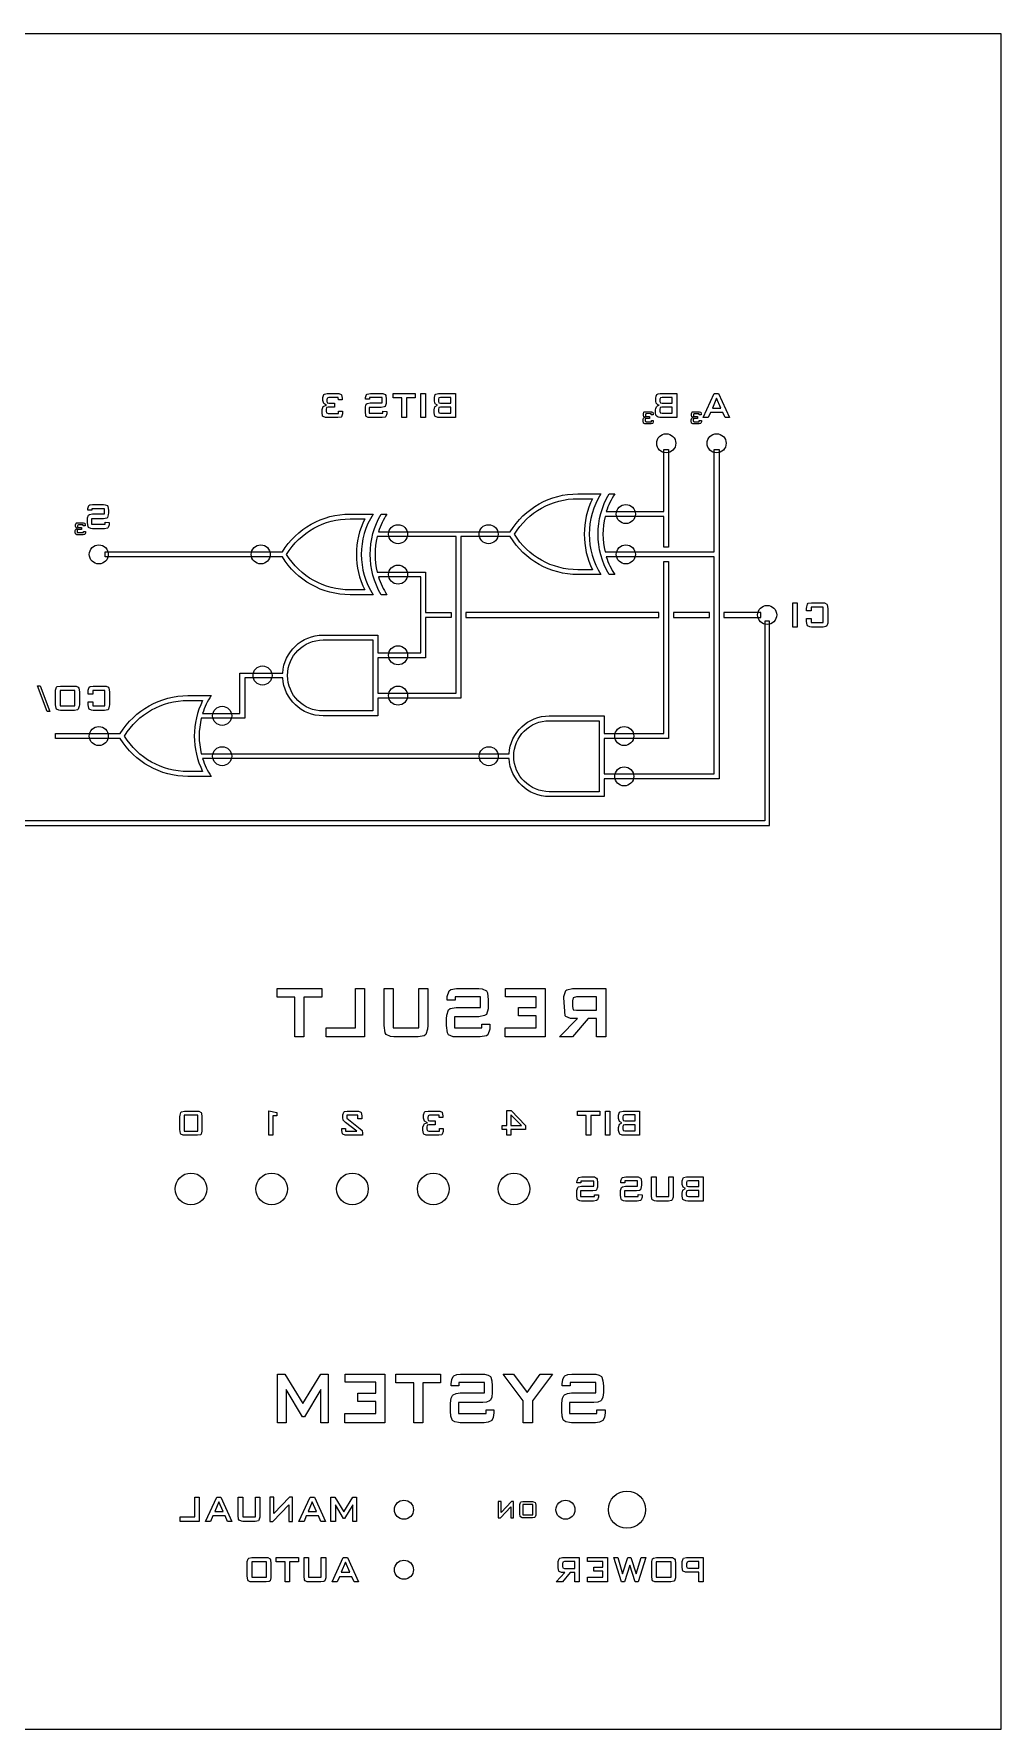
# Model space of a CAD drawing. Header units: inches. Extents: x 17631.1 to 17696.1, y 16284.5 to 16310.9.
# Drawn here: x 17648.62 to 17654.61, y 16285.27 to 16295.77 of the extents above; entities that cross this region are included whole.
import ezdxf

# ---------------------------------------------------------------- set-up
doc = ezdxf.new("R2010")
doc.units = ezdxf.units.IN
doc.header["$MEASUREMENT"] = 0

msp = doc.modelspace()

# ---------------------------------------------------------------- linework, layer by layer
at = {"color": 1}
msp.add_lwpolyline([(17654.609, 16295.767), (17631.109, 16295.767), (17631.109, 16285.267), (17654.609, 16285.267)], close=True, dxfattribs=at)
at = {"color": 2, "linetype": 'ByBlock', "flags": 128}
for points in [[(17650.414, 16293.533), (17650.418, 16293.536), (17650.436, 16293.539), (17650.508, 16293.539), (17650.523, 16293.533), (17650.524, 16293.531), (17650.528, 16293.51), (17650.528, 16293.5), (17650.505, 16293.5), (17650.504, 16293.514), (17650.445, 16293.514), (17650.436, 16293.511), (17650.434, 16293.5), (17650.434, 16293.492), (17650.436, 16293.482), (17650.445, 16293.479), (17650.481, 16293.479), (17650.481, 16293.455), (17650.441, 16293.455), (17650.431, 16293.452), (17650.429, 16293.441), (17650.429, 16293.43), (17650.431, 16293.419), (17650.441, 16293.416), (17650.506, 16293.416), (17650.506, 16293.431), (17650.53, 16293.431), (17650.53, 16293.413), (17650.524, 16293.396), (17650.521, 16293.393), (17650.502, 16293.39), (17650.424, 16293.39), (17650.41, 16293.397), (17650.407, 16293.4), (17650.404, 16293.421), (17650.404, 16293.441), (17650.411, 16293.459), (17650.414, 16293.462), (17650.432, 16293.468), (17650.428, 16293.469), (17650.414, 16293.477), (17650.408, 16293.496), (17650.408, 16293.515)], [(17650.673, 16293.507), (17650.673, 16293.515), (17650.679, 16293.533), (17650.684, 16293.536), (17650.703, 16293.54), (17650.77, 16293.54), (17650.781, 16293.539), (17650.794, 16293.533), (17650.798, 16293.527), (17650.801, 16293.504), (17650.801, 16293.488), (17650.8, 16293.477), (17650.794, 16293.46), (17650.789, 16293.456), (17650.77, 16293.453), (17650.696, 16293.453), (17650.696, 16293.418), (17650.781, 16293.418), (17650.781, 16293.43), (17650.805, 16293.429), (17650.805, 16293.425), (17650.804, 16293.414), (17650.799, 16293.397), (17650.794, 16293.393), (17650.775, 16293.39), (17650.701, 16293.39), (17650.69, 16293.391), (17650.677, 16293.397), (17650.674, 16293.403), (17650.672, 16293.425), (17650.672, 16293.456), (17650.677, 16293.474), (17650.683, 16293.478), (17650.701, 16293.482), (17650.776, 16293.482), (17650.776, 16293.514), (17650.697, 16293.514), (17650.697, 16293.504), (17650.673, 16293.504)], [(17652.397, 16293.424), (17652.399, 16293.426), (17652.408, 16293.427), (17652.444, 16293.427), (17652.451, 16293.424), (17652.452, 16293.423), (17652.454, 16293.412), (17652.454, 16293.408), (17652.442, 16293.408), (17652.442, 16293.415), (17652.413, 16293.414), (17652.408, 16293.413), (17652.407, 16293.408), (17652.407, 16293.404), (17652.408, 16293.398), (17652.413, 16293.397), (17652.431, 16293.397), (17652.431, 16293.385), (17652.41, 16293.385), (17652.406, 16293.383), (17652.405, 16293.378), (17652.405, 16293.372), (17652.406, 16293.367), (17652.41, 16293.365), (17652.443, 16293.365), (17652.443, 16293.373), (17652.455, 16293.373), (17652.455, 16293.364), (17652.452, 16293.355), (17652.45, 16293.354), (17652.441, 16293.352), (17652.402, 16293.352), (17652.395, 16293.356), (17652.394, 16293.358), (17652.392, 16293.368), (17652.392, 16293.378), (17652.395, 16293.387), (17652.397, 16293.388), (17652.406, 16293.391), (17652.404, 16293.392), (17652.397, 16293.396), (17652.394, 16293.405), (17652.394, 16293.415)], [(17652.695, 16293.424), (17652.696, 16293.425), (17652.705, 16293.427), (17652.742, 16293.427), (17652.749, 16293.424), (17652.749, 16293.423), (17652.751, 16293.412), (17652.751, 16293.407), (17652.74, 16293.407), (17652.739, 16293.414), (17652.71, 16293.414), (17652.706, 16293.413), (17652.704, 16293.407), (17652.704, 16293.403), (17652.706, 16293.398), (17652.71, 16293.397), (17652.728, 16293.397), (17652.728, 16293.385), (17652.708, 16293.385), (17652.703, 16293.383), (17652.702, 16293.377), (17652.702, 16293.372), (17652.703, 16293.366), (17652.708, 16293.365), (17652.74, 16293.365), (17652.74, 16293.373), (17652.753, 16293.373), (17652.753, 16293.364), (17652.749, 16293.355), (17652.748, 16293.354), (17652.738, 16293.352), (17652.699, 16293.352), (17652.692, 16293.355), (17652.691, 16293.357), (17652.689, 16293.368), (17652.689, 16293.377), (17652.693, 16293.387), (17652.695, 16293.388), (17652.703, 16293.391), (17652.702, 16293.392), (17652.694, 16293.396), (17652.691, 16293.405), (17652.691, 16293.415)], [(17648.88, 16292.736), (17648.882, 16292.738), (17648.891, 16292.739), (17648.927, 16292.739), (17648.934, 16292.736), (17648.935, 16292.735), (17648.937, 16292.725), (17648.937, 16292.72), (17648.925, 16292.72), (17648.925, 16292.727), (17648.895, 16292.726), (17648.891, 16292.725), (17648.89, 16292.72), (17648.89, 16292.716), (17648.891, 16292.71), (17648.895, 16292.709), (17648.913, 16292.709), (17648.913, 16292.697), (17648.893, 16292.697), (17648.888, 16292.696), (17648.887, 16292.69), (17648.887, 16292.685), (17648.888, 16292.679), (17648.893, 16292.678), (17648.926, 16292.678), (17648.926, 16292.685), (17648.938, 16292.685), (17648.938, 16292.676), (17648.935, 16292.667), (17648.933, 16292.666), (17648.924, 16292.664), (17648.885, 16292.664), (17648.878, 16292.668), (17648.876, 16292.67), (17648.875, 16292.68), (17648.875, 16292.69), (17648.878, 16292.699), (17648.88, 16292.7), (17648.889, 16292.703), (17648.887, 16292.704), (17648.88, 16292.708), (17648.877, 16292.718), (17648.877, 16292.727)], [(17648.657, 16291.729), (17648.717, 16291.569), (17648.702, 16291.569), (17648.642, 16291.729)], [(17650.125, 16289.801), (17650.125, 16289.854), (17650.402, 16289.854), (17650.402, 16289.801), (17650.291, 16289.801), (17650.291, 16289.554), (17650.235, 16289.554), (17650.235, 16289.801)], [(17650.61, 16289.611), (17650.61, 16289.854), (17650.666, 16289.854), (17650.666, 16289.554), (17650.429, 16289.554), (17650.429, 16289.611)], [(17650.789, 16289.854), (17650.843, 16289.854), (17650.843, 16289.611), (17651.003, 16289.611), (17651.003, 16289.854), (17651.059, 16289.854), (17651.059, 16289.625), (17651.057, 16289.603), (17651.046, 16289.57), (17651.036, 16289.56), (17650.999, 16289.554), (17650.848, 16289.554), (17650.827, 16289.556), (17650.8, 16289.57), (17650.794, 16289.58), (17650.789, 16289.625)], [(17651.178, 16289.788), (17651.179, 16289.804), (17651.191, 16289.84), (17651.201, 16289.848), (17651.237, 16289.854), (17651.374, 16289.854), (17651.395, 16289.852), (17651.421, 16289.84), (17651.428, 16289.828), (17651.433, 16289.783), (17651.433, 16289.75), (17651.432, 16289.728), (17651.421, 16289.694), (17651.41, 16289.686), (17651.374, 16289.679), (17651.224, 16289.679), (17651.224, 16289.611), (17651.393, 16289.611), (17651.393, 16289.633), (17651.443, 16289.633), (17651.443, 16289.624), (17651.442, 16289.603), (17651.431, 16289.568), (17651.421, 16289.56), (17651.383, 16289.554), (17651.235, 16289.554), (17651.215, 16289.555), (17651.187, 16289.568), (17651.18, 16289.58), (17651.175, 16289.624), (17651.175, 16289.666), (17651.176, 16289.688), (17651.187, 16289.722), (17651.198, 16289.73), (17651.235, 16289.737), (17651.384, 16289.737), (17651.384, 16289.802), (17651.227, 16289.802), (17651.227, 16289.782), (17651.178, 16289.782)], [(17651.73, 16289.611), (17651.73, 16289.685), (17651.62, 16289.685), (17651.62, 16289.736), (17651.73, 16289.736), (17651.73, 16289.803), (17651.54, 16289.803), (17651.54, 16289.854), (17651.786, 16289.854), (17651.786, 16289.554), (17651.538, 16289.554), (17651.538, 16289.611)], [(17651.954, 16289.778), (17651.954, 16289.743), (17651.959, 16289.723), (17651.979, 16289.719), (17652.104, 16289.719), (17652.104, 16289.802), (17651.979, 16289.802), (17651.959, 16289.797)], [(17649.523, 16289.059), (17649.524, 16289.07), (17649.53, 16289.087), (17649.533, 16289.091), (17649.551, 16289.094), (17649.64, 16289.094), (17649.654, 16289.087), (17649.657, 16289.082), (17649.66, 16289.059), (17649.66, 16288.98), (17649.659, 16288.97), (17649.654, 16288.952), (17649.65, 16288.948), (17649.632, 16288.945), (17649.543, 16288.945), (17649.53, 16288.952), (17649.526, 16288.957), (17649.523, 16288.98)], [(17650.073, 16289.096), (17650.124, 16289.086), (17650.124, 16289.066), (17650.098, 16289.066), (17650.098, 16288.945), (17650.073, 16288.945)], [(17650.532, 16289.065), (17650.533, 16289.071), (17650.538, 16289.088), (17650.542, 16289.092), (17650.56, 16289.094), (17650.63, 16289.094), (17650.644, 16289.088), (17650.645, 16289.086), (17650.649, 16289.065), (17650.649, 16289.046), (17650.625, 16289.046), (17650.625, 16289.069), (17650.557, 16289.069), (17650.557, 16289.05), (17650.64, 16288.985), (17650.652, 16288.974), (17650.655, 16288.958), (17650.655, 16288.945), (17650.546, 16288.945), (17650.532, 16288.951), (17650.53, 16288.953), (17650.527, 16288.974), (17650.527, 16288.986), (17650.549, 16288.986), (17650.549, 16288.971), (17650.618, 16288.971), (17650.548, 16289.025), (17650.535, 16289.039), (17650.532, 16289.056)], [(17651.038, 16289.088), (17651.042, 16289.092), (17651.06, 16289.094), (17651.132, 16289.094), (17651.147, 16289.088), (17651.148, 16289.086), (17651.152, 16289.065), (17651.152, 16289.056), (17651.129, 16289.056), (17651.128, 16289.07), (17651.069, 16289.069), (17651.06, 16289.066), (17651.058, 16289.056), (17651.058, 16289.048), (17651.06, 16289.037), (17651.069, 16289.035), (17651.105, 16289.035), (17651.105, 16289.01), (17651.065, 16289.01), (17651.055, 16289.007), (17651.053, 16288.996), (17651.053, 16288.985), (17651.055, 16288.974), (17651.065, 16288.971), (17651.13, 16288.971), (17651.13, 16288.986), (17651.154, 16288.986), (17651.154, 16288.969), (17651.148, 16288.951), (17651.145, 16288.948), (17651.126, 16288.945), (17651.048, 16288.945), (17651.034, 16288.952), (17651.031, 16288.955), (17651.028, 16288.977), (17651.028, 16288.996), (17651.035, 16289.014), (17651.038, 16289.017), (17651.056, 16289.023), (17651.052, 16289.024), (17651.038, 16289.032), (17651.032, 16289.051), (17651.032, 16289.071)], [(17651.519, 16288.98), (17651.519, 16289.005), (17651.548, 16289.005), (17651.548, 16289.098), (17651.574, 16289.098), (17651.664, 16289.005), (17651.664, 16288.98), (17651.573, 16288.98), (17651.573, 16288.945), (17651.548, 16288.945), (17651.548, 16288.98)], [(17651.573, 16289.005), (17651.639, 16289.005), (17651.573, 16289.072)], [(17651.985, 16289.068), (17651.985, 16289.095), (17652.123, 16289.095), (17652.123, 16289.068), (17652.068, 16289.068), (17652.068, 16288.945), (17652.04, 16288.945), (17652.04, 16289.068)], [(17652.158, 16289.095), (17652.186, 16289.095), (17652.186, 16288.945), (17652.158, 16288.945)], [(17652.245, 16289.013), (17652.246, 16289.014), (17652.26, 16289.022), (17652.246, 16289.03), (17652.24, 16289.048), (17652.24, 16289.07), (17652.246, 16289.088), (17652.25, 16289.091), (17652.268, 16289.095), (17652.37, 16289.095), (17652.37, 16288.945), (17652.275, 16288.945), (17652.262, 16288.946), (17652.248, 16288.952), (17652.245, 16288.955), (17652.239, 16288.975), (17652.239, 16288.994)], [(17652.266, 16289.06), (17652.266, 16289.046), (17652.268, 16289.037), (17652.279, 16289.035), (17652.342, 16289.035), (17652.342, 16289.071), (17652.279, 16289.071), (17652.268, 16289.068)], [(17649.634, 16289.069), (17649.549, 16289.069), (17649.549, 16288.971), (17649.634, 16288.971)], [(17652.266, 16288.997), (17652.266, 16288.985), (17652.268, 16288.975), (17652.279, 16288.972), (17652.342, 16288.972), (17652.342, 16289.01), (17652.279, 16289.01), (17652.268, 16289.007)], [(17652.253, 16288.655), (17652.254, 16288.662), (17652.26, 16288.68), (17652.265, 16288.684), (17652.284, 16288.688), (17652.351, 16288.688), (17652.362, 16288.687), (17652.375, 16288.68), (17652.379, 16288.675), (17652.381, 16288.652), (17652.381, 16288.635), (17652.38, 16288.625), (17652.375, 16288.608), (17652.37, 16288.603), (17652.351, 16288.6), (17652.277, 16288.6), (17652.277, 16288.565), (17652.362, 16288.565), (17652.362, 16288.578), (17652.386, 16288.577), (17652.386, 16288.573), (17652.385, 16288.562), (17652.379, 16288.545), (17652.375, 16288.541), (17652.356, 16288.537), (17652.282, 16288.537), (17652.271, 16288.538), (17652.258, 16288.545), (17652.255, 16288.55), (17652.252, 16288.573), (17652.252, 16288.604), (17652.258, 16288.622), (17652.264, 16288.626), (17652.282, 16288.63), (17652.357, 16288.63), (17652.357, 16288.662), (17652.278, 16288.662), (17652.278, 16288.651), (17652.253, 16288.651)], [(17652.472, 16288.688), (17652.472, 16288.565), (17652.551, 16288.565), (17652.551, 16288.688), (17652.579, 16288.688), (17652.579, 16288.573), (17652.578, 16288.562), (17652.572, 16288.545), (17652.568, 16288.541), (17652.549, 16288.537), (17652.474, 16288.537), (17652.463, 16288.538), (17652.45, 16288.545), (17652.446, 16288.55), (17652.444, 16288.573), (17652.444, 16288.688)], [(17652.639, 16288.607), (17652.654, 16288.615), (17652.639, 16288.623), (17652.634, 16288.64), (17652.634, 16288.662), (17652.64, 16288.68), (17652.643, 16288.683), (17652.661, 16288.688), (17652.764, 16288.688), (17652.764, 16288.537), (17652.668, 16288.537), (17652.656, 16288.538), (17652.642, 16288.545), (17652.638, 16288.548), (17652.633, 16288.567), (17652.633, 16288.586), (17652.638, 16288.606)], [(17652.66, 16288.652), (17652.66, 16288.638), (17652.663, 16288.63), (17652.672, 16288.628), (17652.736, 16288.628), (17652.736, 16288.663), (17652.672, 16288.663), (17652.663, 16288.661)], [(17652.659, 16288.589), (17652.659, 16288.578), (17652.662, 16288.567), (17652.672, 16288.565), (17652.736, 16288.565), (17652.736, 16288.603), (17652.672, 16288.603), (17652.662, 16288.6)], [(17650.128, 16287.465), (17650.173, 16287.465), (17650.284, 16287.284), (17650.397, 16287.465), (17650.441, 16287.465), (17650.441, 16287.164), (17650.397, 16287.164), (17650.397, 16287.37), (17650.294, 16287.201), (17650.282, 16287.201), (17650.181, 16287.37), (17650.181, 16287.164), (17650.128, 16287.164)], [(17650.737, 16287.222), (17650.737, 16287.296), (17650.626, 16287.296), (17650.626, 16287.347), (17650.737, 16287.347), (17650.737, 16287.415), (17650.546, 16287.415), (17650.546, 16287.465), (17650.793, 16287.465), (17650.793, 16287.164), (17650.544, 16287.164), (17650.544, 16287.222)], [(17650.861, 16287.411), (17650.861, 16287.465), (17651.137, 16287.465), (17651.137, 16287.411), (17651.028, 16287.411), (17651.028, 16287.164), (17650.972, 16287.164), (17650.972, 16287.411)], [(17651.199, 16287.277), (17651.199, 16287.286), (17651.203, 16287.316), (17651.211, 16287.333), (17651.216, 16287.337), (17651.234, 16287.345), (17651.259, 16287.349), (17651.409, 16287.349), (17651.409, 16287.413), (17651.251, 16287.413), (17651.251, 16287.393), (17651.203, 16287.393), (17651.203, 16287.399), (17651.203, 16287.405), (17651.207, 16287.432), (17651.215, 16287.45), (17651.22, 16287.455), (17651.238, 16287.463), (17651.261, 16287.465), (17651.399, 16287.465), (17651.409, 16287.465), (17651.432, 16287.459), (17651.446, 16287.45), (17651.448, 16287.446), (17651.455, 16287.424), (17651.457, 16287.393), (17651.457, 16287.36), (17651.457, 16287.351), (17651.454, 16287.323), (17651.446, 16287.304), (17651.44, 16287.3), (17651.422, 16287.292), (17651.399, 16287.29), (17651.249, 16287.29), (17651.249, 16287.222), (17651.419, 16287.222), (17651.419, 16287.244), (17651.467, 16287.244), (17651.467, 16287.236), (17651.467, 16287.226), (17651.463, 16287.197), (17651.455, 16287.179), (17651.45, 16287.176), (17651.432, 16287.168), (17651.407, 16287.164), (17651.259, 16287.164), (17651.248, 16287.166), (17651.226, 16287.17), (17651.211, 16287.179), (17651.209, 16287.183), (17651.201, 16287.205), (17651.199, 16287.236)], [(17651.65, 16287.3), (17651.525, 16287.465), (17651.589, 16287.465), (17651.673, 16287.351), (17651.755, 16287.465), (17651.83, 16287.465), (17651.706, 16287.3), (17651.706, 16287.164), (17651.65, 16287.164)], [(17651.941, 16287.393), (17651.891, 16287.393), (17651.891, 16287.399), (17651.891, 16287.405), (17651.895, 16287.432), (17651.904, 16287.45), (17651.908, 16287.455), (17651.926, 16287.463), (17651.951, 16287.465), (17652.087, 16287.465), (17652.099, 16287.465), (17652.12, 16287.459), (17652.134, 16287.45), (17652.137, 16287.446), (17652.143, 16287.424), (17652.147, 16287.393), (17652.147, 16287.36), (17652.147, 16287.351), (17652.143, 16287.323), (17652.134, 16287.304), (17652.13, 16287.3), (17652.112, 16287.292), (17652.087, 16287.29), (17651.937, 16287.29), (17651.937, 16287.222), (17652.106, 16287.222), (17652.106, 16287.244), (17652.157, 16287.244), (17652.157, 16287.236), (17652.157, 16287.226), (17652.153, 16287.197), (17652.143, 16287.179), (17652.139, 16287.176), (17652.122, 16287.168), (17652.097, 16287.164), (17651.949, 16287.164), (17651.937, 16287.166), (17651.914, 16287.17), (17651.9, 16287.179), (17651.896, 16287.183), (17651.891, 16287.205), (17651.889, 16287.236), (17651.889, 16287.277), (17651.889, 16287.286), (17651.893, 16287.316), (17651.9, 16287.333), (17651.906, 16287.337), (17651.924, 16287.345), (17651.949, 16287.349), (17652.099, 16287.349), (17652.099, 16287.413), (17651.941, 16287.413)], [(17649.615, 16286.582), (17649.615, 16286.704), (17649.643, 16286.704), (17649.643, 16286.553), (17649.525, 16286.553), (17649.525, 16286.582)], [(17649.751, 16286.704), (17649.777, 16286.704), (17649.845, 16286.553), (17649.818, 16286.553), (17649.804, 16286.587), (17649.728, 16286.587), (17649.713, 16286.553), (17649.682, 16286.553)], [(17649.739, 16286.614), (17649.792, 16286.614), (17649.765, 16286.675)], [(17649.912, 16286.704), (17649.912, 16286.582), (17649.991, 16286.582), (17649.991, 16286.704), (17650.019, 16286.704), (17650.019, 16286.579), (17650.013, 16286.561), (17650.009, 16286.557), (17649.99, 16286.553), (17649.914, 16286.553), (17649.904, 16286.555), (17649.89, 16286.561), (17649.887, 16286.567), (17649.884, 16286.589), (17649.884, 16286.704)], [(17650.081, 16286.553), (17650.099, 16286.553), (17650.197, 16286.656), (17650.197, 16286.553), (17650.221, 16286.553), (17650.221, 16286.704), (17650.203, 16286.704), (17650.106, 16286.603), (17650.106, 16286.704), (17650.081, 16286.704)], [(17650.329, 16286.704), (17650.356, 16286.704), (17650.424, 16286.553), (17650.396, 16286.553), (17650.382, 16286.587), (17650.306, 16286.587), (17650.292, 16286.553), (17650.26, 16286.553)], [(17650.318, 16286.614), (17650.37, 16286.614), (17650.343, 16286.675)], [(17650.459, 16286.704), (17650.482, 16286.704), (17650.538, 16286.613), (17650.594, 16286.704), (17650.617, 16286.704), (17650.617, 16286.553), (17650.594, 16286.553), (17650.594, 16286.657), (17650.542, 16286.572), (17650.537, 16286.572), (17650.486, 16286.656), (17650.486, 16286.553), (17650.459, 16286.553)], [(17649.939, 16286.293), (17649.94, 16286.304), (17649.946, 16286.322), (17649.951, 16286.325), (17649.969, 16286.329), (17650.068, 16286.329), (17650.082, 16286.322), (17650.084, 16286.316), (17650.087, 16286.293), (17650.087, 16286.215), (17650.086, 16286.203), (17650.082, 16286.186), (17650.076, 16286.182), (17650.058, 16286.179), (17649.969, 16286.179), (17649.959, 16286.18), (17649.946, 16286.186), (17649.943, 16286.192), (17649.939, 16286.215)], [(17650.06, 16286.302), (17649.968, 16286.302), (17649.968, 16286.207), (17650.06, 16286.207)], [(17650.119, 16286.302), (17650.119, 16286.329), (17650.258, 16286.329), (17650.258, 16286.302), (17650.203, 16286.302), (17650.203, 16286.179), (17650.175, 16286.179), (17650.175, 16286.302)], [(17650.32, 16286.329), (17650.32, 16286.207), (17650.399, 16286.207), (17650.399, 16286.329), (17650.427, 16286.329), (17650.427, 16286.203), (17650.421, 16286.186), (17650.415, 16286.182), (17650.397, 16286.179), (17650.321, 16286.179), (17650.312, 16286.18), (17650.298, 16286.186), (17650.295, 16286.192), (17650.292, 16286.215), (17650.292, 16286.329)], [(17650.466, 16286.179), (17650.535, 16286.329), (17650.561, 16286.329), (17650.629, 16286.179), (17650.602, 16286.179), (17650.588, 16286.211), (17650.512, 16286.211), (17650.497, 16286.179)], [(17650.523, 16286.239), (17650.575, 16286.239), (17650.549, 16286.3)], [(17651.893, 16286.291), (17651.893, 16286.274), (17651.895, 16286.265), (17651.905, 16286.261), (17651.968, 16286.261), (17651.968, 16286.304), (17651.905, 16286.304), (17651.895, 16286.3)], [(17652.142, 16286.207), (17652.142, 16286.245), (17652.087, 16286.245), (17652.087, 16286.27), (17652.142, 16286.27), (17652.142, 16286.304), (17652.048, 16286.304), (17652.048, 16286.329), (17652.171, 16286.329), (17652.171, 16286.18), (17652.047, 16286.18), (17652.047, 16286.207)], [(17652.236, 16286.329), (17652.264, 16286.229), (17652.297, 16286.329), (17652.316, 16286.329), (17652.348, 16286.229), (17652.379, 16286.329), (17652.408, 16286.329), (17652.362, 16286.18), (17652.343, 16286.18), (17652.309, 16286.283), (17652.276, 16286.18), (17652.257, 16286.18), (17652.21, 16286.329)], [(17652.445, 16286.293), (17652.446, 16286.305), (17652.451, 16286.322), (17652.456, 16286.326), (17652.475, 16286.329), (17652.574, 16286.329), (17652.586, 16286.322), (17652.59, 16286.316), (17652.593, 16286.293), (17652.593, 16286.215), (17652.592, 16286.204), (17652.586, 16286.186), (17652.582, 16286.183), (17652.563, 16286.18), (17652.465, 16286.18), (17652.451, 16286.186), (17652.448, 16286.192), (17652.445, 16286.215)], [(17652.565, 16286.303), (17652.473, 16286.303), (17652.473, 16286.207), (17652.565, 16286.207)], [(17652.634, 16286.267), (17652.634, 16286.305), (17652.64, 16286.322), (17652.643, 16286.326), (17652.661, 16286.329), (17652.764, 16286.329), (17652.764, 16286.18), (17652.736, 16286.18), (17652.736, 16286.238), (17652.654, 16286.238), (17652.64, 16286.245), (17652.638, 16286.246)], [(17652.66, 16286.291), (17652.66, 16286.275), (17652.664, 16286.266), (17652.673, 16286.263), (17652.736, 16286.263), (17652.736, 16286.304), (17652.673, 16286.304), (17652.664, 16286.3)]]:
    msp.add_lwpolyline(points, close=True, dxfattribs=at)
at = {"color": 2, "linetype": 'ByBlock'}
for points in [[(17650.843, 16293.513), (17650.843, 16293.54), (17650.981, 16293.54), (17650.981, 16293.513), (17650.926, 16293.513), (17650.926, 16293.39), (17650.898, 16293.39), (17650.898, 16293.513)], [(17651.044, 16293.39), (17651.016, 16293.39), (17651.016, 16293.54), (17651.044, 16293.54)], [(17651.133, 16293.39), (17651.121, 16293.391), (17651.106, 16293.397), (17651.103, 16293.4), (17651.098, 16293.419), (17651.098, 16293.438), (17651.103, 16293.458), (17651.104, 16293.459), (17651.119, 16293.467), (17651.104, 16293.475), (17651.099, 16293.492), (17651.099, 16293.514), (17651.104, 16293.533), (17651.108, 16293.536), (17651.125, 16293.54), (17651.229, 16293.54), (17651.229, 16293.39)], [(17651.127, 16293.482), (17651.137, 16293.48), (17651.201, 16293.48), (17651.201, 16293.515), (17651.137, 16293.515), (17651.127, 16293.513), (17651.124, 16293.505), (17651.124, 16293.491)], [(17652.478, 16293.397), (17652.478, 16293.397), (17652.471, 16293.406), (17652.469, 16293.419), (17652.469, 16293.438), (17652.47, 16293.447), (17652.475, 16293.458), (17652.48, 16293.463), (17652.491, 16293.467), (17652.484, 16293.469), (17652.476, 16293.475), (17652.473, 16293.48), (17652.47, 16293.492), (17652.47, 16293.511), (17652.472, 16293.523), (17652.476, 16293.533), (17652.477, 16293.534), (17652.485, 16293.538), (17652.497, 16293.54), (17652.6, 16293.54), (17652.6, 16293.39), (17652.504, 16293.39), (17652.496, 16293.39), (17652.486, 16293.392)], [(17652.572, 16293.48), (17652.572, 16293.515), (17652.509, 16293.515), (17652.499, 16293.513), (17652.496, 16293.505), (17652.496, 16293.49), (17652.499, 16293.482), (17652.509, 16293.48)], [(17652.9, 16293.39), (17652.885, 16293.422), (17652.809, 16293.422), (17652.795, 16293.39), (17652.764, 16293.39), (17652.832, 16293.54), (17652.859, 16293.54), (17652.927, 16293.39)], [(17652.821, 16293.449), (17652.874, 16293.449), (17652.847, 16293.511)], [(17651.124, 16293.441), (17651.124, 16293.43), (17651.127, 16293.42), (17651.137, 16293.417), (17651.201, 16293.417), (17651.201, 16293.455), (17651.137, 16293.455), (17651.127, 16293.452)], [(17652.572, 16293.455), (17652.508, 16293.455), (17652.498, 16293.452), (17652.495, 16293.441), (17652.495, 16293.43), (17652.498, 16293.42), (17652.498, 16293.419), (17652.509, 16293.417), (17652.572, 16293.417)], [(17653.346, 16292.093), (17653.319, 16292.093), (17653.319, 16292.243), (17653.346, 16292.243)], [(17653.432, 16292.216), (17653.432, 16292.193), (17653.404, 16292.193), (17653.404, 16292.207), (17653.405, 16292.218), (17653.41, 16292.235), (17653.415, 16292.24), (17653.434, 16292.243), (17653.506, 16292.243), (17653.516, 16292.242), (17653.529, 16292.235), (17653.532, 16292.23), (17653.535, 16292.207), (17653.535, 16292.128), (17653.535, 16292.117), (17653.529, 16292.1), (17653.524, 16292.096), (17653.506, 16292.093), (17653.434, 16292.093), (17653.424, 16292.094), (17653.41, 16292.1), (17653.407, 16292.106), (17653.404, 16292.128), (17653.404, 16292.146), (17653.432, 16292.146), (17653.432, 16292.121), (17653.507, 16292.121), (17653.507, 16292.216)], [(17653.145, 16290.893), (17648.934, 16290.893), (17647.682, 16290.893), (17647.682, 16290.863), (17648.934, 16290.863), (17653.175, 16290.863), (17653.175, 16292.129), (17653.145, 16292.129)], [(17652.58, 16292.183), (17652.58, 16292.153), (17652.802, 16292.153), (17652.802, 16292.183)], [(17652.892, 16292.183), (17652.892, 16292.153), (17653.121, 16292.153), (17653.121, 16292.183)], [(17648.759, 16291.584), (17648.756, 16291.59), (17648.753, 16291.612), (17648.753, 16291.691), (17648.753, 16291.702), (17648.759, 16291.72), (17648.764, 16291.724), (17648.783, 16291.727), (17648.871, 16291.727), (17648.881, 16291.726), (17648.894, 16291.72), (17648.898, 16291.714), (17648.901, 16291.691), (17648.901, 16291.612), (17648.9, 16291.602), (17648.894, 16291.584), (17648.89, 16291.581), (17648.871, 16291.577), (17648.783, 16291.577), (17648.773, 16291.578)], [(17648.873, 16291.7), (17648.781, 16291.7), (17648.781, 16291.605), (17648.873, 16291.605)], [(17648.956, 16291.702), (17648.962, 16291.72), (17648.967, 16291.724), (17648.986, 16291.727), (17649.057, 16291.727), (17649.067, 16291.726), (17649.081, 16291.72), (17649.084, 16291.714), (17649.087, 16291.691), (17649.087, 16291.612), (17649.086, 16291.602), (17649.081, 16291.584), (17649.076, 16291.581), (17649.057, 16291.577), (17648.986, 16291.577), (17648.975, 16291.578), (17648.962, 16291.584), (17648.959, 16291.59), (17648.956, 16291.612), (17648.956, 16291.63), (17648.984, 16291.63), (17648.984, 16291.605), (17649.059, 16291.605), (17649.059, 16291.7), (17648.984, 16291.7), (17648.984, 16291.677), (17648.956, 16291.677), (17648.956, 16291.691)]]:
    msp.add_lwpolyline(points, close=True, dxfattribs=at)
at = {"color": 2}
for points in [[(17652.55, 16291.403), (17652.15, 16291.403), (17652.15, 16291.183), (17652.832, 16291.183), (17652.832, 16292.528), (17652.164, 16292.528, 0.065776), (17652.216, 16292.418), (17652.181, 16292.418, -0.271886), (17652.181, 16292.918), (17652.216, 16292.918, 0.065763), (17652.164, 16292.808), (17652.52, 16292.808), (17652.52, 16293.192), (17652.55, 16293.192), (17652.55, 16292.588), (17652.52, 16292.588), (17652.52, 16292.778), (17652.156, 16292.778, 0.120313), (17652.156, 16292.558), (17652.593, 16292.558), (17652.832, 16292.558), (17652.832, 16293.192), (17652.862, 16293.192), (17652.862, 16291.153), (17652.15, 16291.153), (17652.15, 16291.043), (17651.811, 16291.043, -0.396734), (17651.562, 16291.278), (17649.664, 16291.278, 0.065788), (17649.716, 16291.168), (17649.573, 16291.168, -0.26243), (17649.154, 16291.403), (17648.753, 16291.403), (17648.753, 16291.433), (17649.154, 16291.433, -0.262427), (17649.573, 16291.668), (17649.716, 16291.668, 0.065788), (17649.664, 16291.558), (17649.895, 16291.558), (17649.895, 16291.808), (17649.895, 16291.808), (17650.16, 16291.808, -0.396734), (17650.41, 16292.043), (17650.749, 16292.043), (17650.749, 16291.933), (17651.015, 16291.933), (17651.015, 16292.403), (17650.753, 16292.403, 0.065776), (17650.805, 16292.293), (17650.805, 16292.293), (17650.77, 16292.293, -0.271886), (17650.77, 16292.793), (17650.805, 16292.793, 0.065763), (17650.753, 16292.683), (17651.569, 16292.683, -0.262427), (17651.988, 16292.918), (17652.131, 16292.918, 0.292631), (17652.131, 16292.418), (17651.988, 16292.418, -0.262427), (17651.569, 16292.653), (17651.264, 16292.653), (17651.264, 16291.653), (17650.749, 16291.653), (17650.749, 16291.543), (17650.41, 16291.543, -0.396734), (17650.16, 16291.778), (17649.925, 16291.778), (17649.925, 16291.528), (17649.656, 16291.528, 0.120276), (17649.656, 16291.308), (17651.562, 16291.308, -0.396734), (17651.811, 16291.543), (17652.15, 16291.543), (17652.15, 16291.433), (17652.52, 16291.433), (17652.52, 16292.498), (17652.55, 16292.498), (17652.55, 16292.474), (17652.55, 16291.403)], [(17649.06, 16292.558), (17650.158, 16292.558, -0.262427), (17650.577, 16292.793), (17650.72, 16292.793, 0.292631), (17650.72, 16292.293), (17650.577, 16292.293, -0.262427), (17650.158, 16292.528), (17649.06, 16292.528), (17649.06, 16292.558)]]:
    msp.add_lwpolyline(points, format="xyb", dxfattribs=at)
at = {"color": 2, "flags": 128}
for points in [[(17648.953, 16292.819), (17648.953, 16292.827), (17648.96, 16292.845), (17648.965, 16292.849), (17648.983, 16292.852), (17649.051, 16292.852), (17649.061, 16292.851), (17649.075, 16292.845), (17649.078, 16292.839), (17649.081, 16292.817), (17649.081, 16292.8), (17649.08, 16292.789), (17649.075, 16292.772), (17649.07, 16292.768), (17649.051, 16292.764), (17648.976, 16292.764), (17648.976, 16292.73), (17649.061, 16292.73), (17649.061, 16292.742), (17649.086, 16292.741), (17649.086, 16292.738), (17649.085, 16292.727), (17649.079, 16292.709), (17649.074, 16292.705), (17649.056, 16292.702), (17648.982, 16292.702), (17648.971, 16292.703), (17648.958, 16292.709), (17648.955, 16292.715), (17648.952, 16292.738), (17648.952, 16292.758), (17648.952, 16292.769), (17648.958, 16292.786), (17648.963, 16292.79), (17648.982, 16292.794), (17649.056, 16292.794), (17649.056, 16292.826), (17648.978, 16292.826), (17648.978, 16292.816), (17648.953, 16292.816)], [(17651.982, 16288.654), (17651.983, 16288.663), (17651.989, 16288.68), (17651.994, 16288.684), (17652.012, 16288.688), (17652.08, 16288.688), (17652.09, 16288.687), (17652.104, 16288.68), (17652.107, 16288.674), (17652.11, 16288.652), (17652.11, 16288.635), (17652.11, 16288.624), (17652.104, 16288.607), (17652.099, 16288.603), (17652.08, 16288.6), (17652.005, 16288.6), (17652.005, 16288.566), (17652.09, 16288.566), (17652.09, 16288.577), (17652.115, 16288.577), (17652.115, 16288.573), (17652.115, 16288.562), (17652.109, 16288.545), (17652.104, 16288.541), (17652.085, 16288.537), (17652.011, 16288.537), (17652, 16288.538), (17651.987, 16288.545), (17651.984, 16288.55), (17651.981, 16288.573), (17651.981, 16288.593), (17651.981, 16288.604), (17651.987, 16288.621), (17651.992, 16288.626), (17652.011, 16288.629), (17652.086, 16288.629), (17652.086, 16288.661), (17652.007, 16288.661), (17652.007, 16288.651), (17651.982, 16288.651)], [(17651.495, 16286.576), (17651.508, 16286.576), (17651.573, 16286.644), (17651.573, 16286.576), (17651.59, 16286.576), (17651.59, 16286.676), (17651.577, 16286.676), (17651.512, 16286.609), (17651.512, 16286.676), (17651.495, 16286.676)], [(17651.628, 16286.6), (17651.628, 16286.652), (17651.629, 16286.659), (17651.633, 16286.671), (17651.636, 16286.674), (17651.648, 16286.676), (17651.707, 16286.676), (17651.714, 16286.675), (17651.723, 16286.671), (17651.725, 16286.667), (17651.727, 16286.652), (17651.727, 16286.6), (17651.727, 16286.592), (17651.723, 16286.581), (17651.719, 16286.578), (17651.707, 16286.576), (17651.648, 16286.576), (17651.642, 16286.576), (17651.633, 16286.581), (17651.631, 16286.584)], [(17651.708, 16286.658), (17651.647, 16286.658), (17651.647, 16286.595), (17651.708, 16286.595)]]:
    msp.add_lwpolyline(points, close=True, dxfattribs=at)
at = {"color": 2}
for points in [[(17652.079, 16292.448), (17651.988, 16292.448, -0.262041), (17651.595, 16292.668, -0.262041), (17651.988, 16292.888), (17652.079, 16292.888, 0.235107)], [(17650.668, 16292.323), (17650.577, 16292.323, -0.262041), (17650.184, 16292.543, -0.262041), (17650.577, 16292.763), (17650.668, 16292.763, 0.235107)], [(17650.749, 16291.683), (17651.234, 16291.683), (17651.234, 16292.226), (17651.234, 16292.653), (17650.745, 16292.653, 0.120313), (17650.745, 16292.433), (17651.045, 16292.433), (17651.045, 16292.183), (17651.204, 16292.183), (17651.204, 16292.153), (17651.045, 16292.153), (17651.045, 16291.903), (17650.749, 16291.903)], [(17650.719, 16291.573), (17650.41, 16291.573, -1), (17650.41, 16292.013), (17650.719, 16292.013)], [(17649.573, 16291.638), (17649.664, 16291.638, 0.235107), (17649.664, 16291.198), (17649.573, 16291.198, -0.262041), (17649.18, 16291.418, -0.262041)], [(17652.12, 16291.513), (17652.12, 16291.073), (17651.811, 16291.073, -1), (17651.811, 16291.513)]]:
    msp.add_lwpolyline(points, format="xyb", close=True, dxfattribs=at)
msp.add_lwpolyline([(17652.49, 16292.153), (17652.49, 16292.183), (17651.294, 16292.183), (17651.294, 16292.153)], close=True, dxfattribs=at)
at = {"color": 2, "linetype": 'ByBlock', "flags": 128}
for points in [[(17651.986, 16289.668), (17651.942, 16289.668), (17651.913, 16289.681), (17651.909, 16289.685), (17651.9, 16289.796), (17651.9, 16289.804), (17651.913, 16289.841), (17651.92, 16289.846), (17651.954, 16289.854), (17652.16, 16289.854), (17652.16, 16289.554), (17652.104, 16289.554), (17652.104, 16289.668), (17652.052, 16289.668), (17651.955, 16289.554), (17651.875, 16289.554), (17651.986, 16289.668)], [(17651.865, 16286.305), (17651.872, 16286.322), (17651.876, 16286.326), (17651.893, 16286.329), (17651.995, 16286.329), (17651.995, 16286.18), (17651.968, 16286.18), (17651.968, 16286.236), (17651.941, 16286.236), (17651.893, 16286.18), (17651.853, 16286.18), (17651.908, 16286.236), (17651.887, 16286.236), (17651.872, 16286.243), (17651.87, 16286.245), (17651.865, 16286.265), (17651.865, 16286.305)]]:
    msp.add_lwpolyline(points, dxfattribs=at)
at = {"color": 1}
for centre, radius in [((17652.535, 16293.231), 0.059), ((17652.847, 16293.231), 0.059), ((17652.285, 16292.793), 0.059), ((17650.874, 16292.668), 0.059), ((17651.435, 16292.668), 0.059), ((17649.021, 16292.543), 0.059), ((17650.024, 16292.543), 0.059), ((17652.285, 16292.543), 0.059), ((17650.874, 16292.418), 0.059), ((17653.16, 16292.168), 0.059), ((17650.874, 16291.918), 0.059), ((17650.035, 16291.793), 0.059), ((17650.874, 16291.668), 0.059), ((17649.785, 16291.543), 0.059), ((17649.021, 16291.418), 0.059), ((17652.275, 16291.418), 0.059), ((17649.785, 16291.293), 0.059), ((17651.436, 16291.293), 0.059), ((17652.275, 16291.168), 0.059), ((17649.592, 16288.613), 0.098), ((17650.092, 16288.613), 0.098), ((17650.592, 16288.613), 0.098), ((17651.092, 16288.613), 0.098), ((17651.592, 16288.613), 0.098), ((17650.911, 16286.626), 0.059), ((17651.911, 16286.626), 0.059), ((17652.292, 16286.626), 0.115), ((17650.911, 16286.254), 0.059)]:
    msp.add_circle(centre, radius, dxfattribs=at)

doc.saveas('drawing.dxf')
